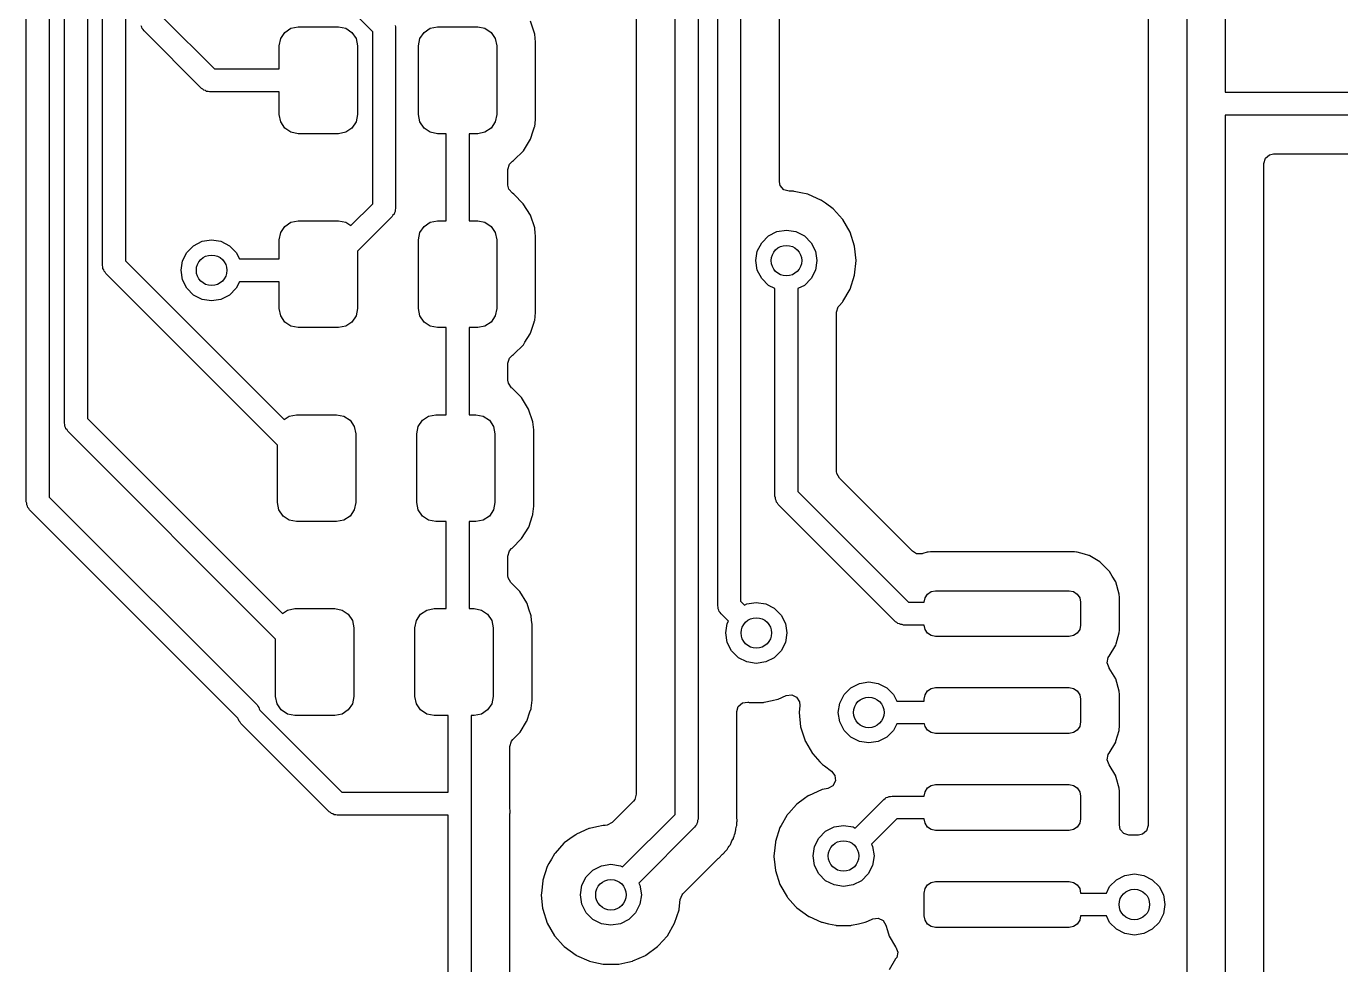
# Model space of a CAD drawing. Extents: x 122.3 to 173.5, y -134.1 to -70.4.
# Drawn here: x 122.26 to 139.48, y -110.64 to -98.35 of the extents above; entities that cross this region are included whole.
import ezdxf

# ---------------------------------------------------------------- set-up
doc = ezdxf.new("R2010")
doc.units = 0
doc.layers.add('BLACK', color=7, linetype='CONTINUOUS')

msp = doc.modelspace()

# ---------------------------------------------------------------- linework, layer by layer
at = {"layer": 'BLACK', "linetype": 'CONTINUOUS'}
for p, q in [((137.469, -124.156), (137.469, -77.33)), ((137.969, -77.33), (137.969, -99.2148)), ((130.253, -83.603), (130.253, -108.412)), ((130.762, -108.675), (130.762, -83.566)), ((131.062, -83.6281), (131.062, -108.737)), ((131.32, -105.943), (131.32, -84.5312)), ((131.62, -84.5933), (131.62, -105.881)), ((132.129, -100.388), (132.129, -84.8562)), ((122.261, -104.58), (122.261, -85.8689)), ((122.561, -85.931), (122.561, -104.518)), ((122.761, -103.55), (122.761, -90.4494)), ((123.061, -90.5115), (123.061, -103.488)), ((123.26, -101.486), (123.26, -90.7935)), ((123.56, -90.8556), (123.56, -101.424)), ((136.96, -93.1095), (136.96, -108.821)), ((126.8, -98.4238), (126.536, -98.1605)), ((124.06, -98.2443), (124.725, -98.91)), ((128.923, -98.4538), (128.867, -98.2861)), ((123.775, -98.3624), (123.765, -98.3453)), ((123.78, -98.3815), (123.775, -98.3624)), ((123.794, -98.3954), (123.78, -98.3815)), ((123.804, -98.4125), (123.794, -98.3954)), ((124.557, -99.1661), (123.804, -98.4125)), ((125.594, -98.5143), (125.648, -98.4332)), ((125.648, -98.4332), (125.729, -98.379)), ((125.729, -98.379), (125.825, -98.36)), ((125.825, -98.36), (126.35, -98.36)), ((126.35, -98.36), (126.446, -98.379)), ((126.446, -98.379), (126.527, -98.4332)), ((126.527, -98.4332), (126.581, -98.5143)), ((126.8, -100.676), (126.8, -98.4238)), ((127.094, -98.3426), (127.1, -98.3617)), ((127.1, -98.3617), (127.1, -100.738)), ((127.419, -98.5143), (127.473, -98.4332)), ((127.473, -98.4332), (127.554, -98.379)), ((127.554, -98.379), (127.65, -98.36)), ((127.65, -98.36), (128.175, -98.36)), ((128.175, -98.36), (128.271, -98.379)), ((128.271, -98.379), (128.352, -98.4332)), ((128.352, -98.4332), (128.406, -98.5143)), ((128.934, -98.5596), (128.923, -98.4538)), ((125.575, -98.61), (125.594, -98.5143)), ((125.575, -98.91), (125.575, -98.61)), ((126.581, -98.5143), (126.6, -98.61)), ((126.6, -98.61), (126.6, -99.51)), ((127.4, -98.61), (127.419, -98.5143)), ((127.4, -99.51), (127.4, -98.61)), ((128.406, -98.5143), (128.425, -98.61)), ((128.425, -98.61), (128.425, -99.51)), ((128.934, -99.5604), (128.934, -98.5596)), ((124.725, -98.91), (125.575, -98.91)), ((124.574, -99.1759), (124.557, -99.1661)), ((124.588, -99.1899), (124.574, -99.1759)), ((124.607, -99.195), (124.588, -99.1899)), ((124.624, -99.2049), (124.607, -99.195)), ((124.644, -99.2049), (124.624, -99.2049)), ((124.663, -99.21), (124.644, -99.2049)), ((125.575, -99.21), (124.663, -99.21)), ((125.575, -99.51), (125.575, -99.21)), ((137.969, -99.2148), (141.275, -99.2148)), ((125.594, -99.6057), (125.575, -99.51)), ((126.6, -99.51), (126.581, -99.6057)), ((127.419, -99.6057), (127.4, -99.51)), ((128.425, -99.51), (128.406, -99.6057)), ((141.213, -99.5148), (137.969, -99.5148)), ((137.969, -99.5148), (137.969, -124.259)), ((125.648, -99.6868), (125.594, -99.6057)), ((125.729, -99.741), (125.648, -99.6868)), ((126.527, -99.6868), (126.446, -99.741)), ((126.581, -99.6057), (126.527, -99.6868)), ((127.473, -99.6868), (127.419, -99.6057)), ((127.554, -99.741), (127.473, -99.6868)), ((128.352, -99.6868), (128.271, -99.741)), ((128.406, -99.6057), (128.352, -99.6868)), ((128.904, -99.7201), (128.921, -99.6714)), ((128.921, -99.6714), (128.923, -99.6649)), ((128.921, -99.6714), (128.921, -99.6714)), ((128.923, -99.6649), (128.927, -99.6264)), ((128.927, -99.6264), (128.933, -99.5698)), ((128.933, -99.5698), (128.934, -99.5604)), ((125.825, -99.76), (125.729, -99.741)), ((126.35, -99.76), (125.825, -99.76)), ((126.446, -99.741), (126.35, -99.76)), ((127.65, -99.76), (127.554, -99.741)), ((127.763, -99.76), (127.65, -99.76)), ((127.763, -100.9), (127.763, -99.76)), ((128.175, -99.76), (128.063, -99.76)), ((128.063, -99.76), (128.063, -100.9)), ((128.271, -99.741), (128.175, -99.76)), ((128.774, -99.9833), (128.867, -99.8327)), ((128.867, -99.8327), (128.904, -99.7201)), ((128.649, -100.108), (128.774, -99.9833)), ((138.497, -100.081), (138.551, -100.035)), ((138.551, -100.035), (138.603, -100.023)), ((138.603, -100.023), (140.95, -100.023)), ((128.571, -100.227), (128.591, -100.159)), ((128.571, -100.433), (128.571, -100.227)), ((128.591, -100.159), (128.631, -100.12)), ((128.631, -100.12), (128.643, -100.112)), ((128.643, -100.112), (128.649, -100.108)), ((128.643, -100.112), (128.643, -100.112)), ((138.477, -100.149), (138.497, -100.081)), ((138.477, -124.246), (138.477, -100.149)), ((132.14, -100.44), (132.129, -100.388)), ((128.583, -100.487), (128.571, -100.433)), ((128.631, -100.54), (128.583, -100.487)), ((128.648, -100.551), (128.631, -100.54)), ((128.773, -100.676), (128.648, -100.551)), ((132.187, -100.494), (132.14, -100.44)), ((132.255, -100.514), (132.187, -100.494)), ((132.315, -100.514), (132.255, -100.514)), ((132.322, -100.515), (132.315, -100.514)), ((132.409, -100.534), (132.322, -100.515)), ((132.322, -100.515), (132.322, -100.515)), ((132.502, -100.553), (132.409, -100.534)), ((132.508, -100.556), (132.502, -100.553)), ((132.671, -100.628), (132.508, -100.556)), ((132.508, -100.556), (132.508, -100.556)), ((126.512, -100.963), (126.8, -100.676)), ((127.1, -100.738), (127.094, -100.757)), ((128.867, -100.826), (128.773, -100.676)), ((132.677, -100.631), (132.671, -100.628)), ((132.671, -100.628), (132.671, -100.628)), ((132.682, -100.635), (132.677, -100.631)), ((132.731, -100.67), (132.682, -100.635)), ((132.682, -100.635), (132.682, -100.635)), ((132.831, -100.743), (132.731, -100.67)), ((132.836, -100.748), (132.831, -100.743)), ((125.729, -100.919), (125.825, -100.9)), ((125.825, -100.9), (126.35, -100.9)), ((126.35, -100.9), (126.446, -100.919)), ((127.056, -100.844), (126.6, -101.3)), ((127.065, -100.827), (127.056, -100.844)), ((127.079, -100.813), (127.065, -100.827)), ((127.085, -100.794), (127.079, -100.813)), ((127.094, -100.777), (127.085, -100.794)), ((127.094, -100.757), (127.094, -100.777)), ((127.554, -100.919), (127.65, -100.9)), ((127.65, -100.9), (127.763, -100.9)), ((128.063, -100.9), (128.175, -100.9)), ((128.175, -100.9), (128.271, -100.919)), ((128.923, -100.994), (128.867, -100.826)), ((132.954, -100.88), (132.836, -100.748)), ((132.836, -100.748), (132.836, -100.748)), ((132.959, -100.885), (132.954, -100.88)), ((133.054, -101.051), (132.959, -100.885)), ((125.575, -101.15), (125.594, -101.054)), ((125.594, -101.054), (125.648, -100.973)), ((125.648, -100.973), (125.729, -100.919)), ((126.446, -100.919), (126.512, -100.963)), ((127.4, -101.15), (127.419, -101.054)), ((127.419, -101.054), (127.473, -100.973)), ((127.473, -100.973), (127.554, -100.919)), ((128.271, -100.919), (128.352, -100.973)), ((128.352, -100.973), (128.406, -101.054)), ((128.406, -101.054), (128.425, -101.15)), ((128.923, -101.001), (128.923, -100.994)), ((128.929, -101.057), (128.923, -101.001)), ((128.923, -101.001), (128.923, -101.001)), ((128.934, -101.1), (128.929, -101.057)), ((131.985, -101.099), (132.096, -101.042)), ((132.096, -101.042), (132.22, -101.022)), ((132.22, -101.022), (132.344, -101.042)), ((132.344, -101.042), (132.455, -101.099)), ((133.113, -101.232), (133.054, -101.051)), ((124.365, -101.314), (124.453, -101.226)), ((124.453, -101.226), (124.565, -101.169)), ((124.565, -101.169), (124.689, -101.149)), ((124.689, -101.149), (124.812, -101.169)), ((124.812, -101.169), (124.924, -101.226)), ((124.924, -101.226), (125.012, -101.314)), ((125.575, -101.399), (125.575, -101.15)), ((127.4, -102.05), (127.4, -101.15)), ((128.425, -101.15), (128.425, -102.05)), ((128.934, -102.1), (128.934, -101.1)), ((131.839, -101.299), (131.896, -101.187)), ((131.896, -101.187), (131.985, -101.099)), ((132.455, -101.099), (132.544, -101.187)), ((132.544, -101.187), (132.6, -101.299)), ((133.133, -101.422), (133.113, -101.232)), ((123.56, -101.424), (125.639, -103.503)), ((124.289, -101.549), (124.308, -101.426)), ((124.308, -101.426), (124.365, -101.314)), ((125.012, -101.314), (125.056, -101.399)), ((125.056, -101.399), (125.575, -101.399)), ((126.6, -101.3), (126.6, -102.05)), ((131.82, -101.422), (131.839, -101.299)), ((131.839, -101.546), (131.82, -101.422)), ((132.6, -101.299), (132.62, -101.422)), ((132.62, -101.422), (132.6, -101.546)), ((133.113, -101.612), (133.133, -101.422)), ((123.265, -101.505), (123.26, -101.486)), ((123.265, -101.525), (123.265, -101.505)), ((123.275, -101.542), (123.265, -101.525)), ((123.28, -101.561), (123.275, -101.542)), ((123.294, -101.575), (123.28, -101.561)), ((123.304, -101.592), (123.294, -101.575)), ((125.552, -103.84), (123.304, -101.592)), ((124.308, -101.673), (124.289, -101.549)), ((131.896, -101.657), (131.839, -101.546)), ((132.6, -101.546), (132.544, -101.657)), ((124.365, -101.784), (124.308, -101.673)), ((125.056, -101.699), (125.012, -101.784)), ((125.575, -101.699), (125.056, -101.699)), ((125.575, -102.05), (125.575, -101.699)), ((131.985, -101.746), (131.896, -101.657)), ((132.07, -101.789), (131.985, -101.746)), ((132.455, -101.746), (132.37, -101.789)), ((132.544, -101.657), (132.455, -101.746)), ((133.054, -101.794), (133.113, -101.612)), ((124.453, -101.873), (124.365, -101.784)), ((124.565, -101.93), (124.453, -101.873)), ((124.689, -101.949), (124.565, -101.93)), ((124.812, -101.93), (124.689, -101.949)), ((124.924, -101.873), (124.812, -101.93)), ((125.012, -101.784), (124.924, -101.873)), ((132.07, -104.509), (132.07, -101.789)), ((132.37, -101.789), (132.37, -104.446)), ((132.959, -101.959), (133.054, -101.794)), ((125.594, -102.146), (125.575, -102.05)), ((126.6, -102.05), (126.581, -102.146)), ((127.419, -102.146), (127.4, -102.05)), ((128.425, -102.05), (128.406, -102.146)), ((128.923, -102.205), (128.934, -102.1)), ((132.878, -102.097), (132.898, -102.029)), ((132.878, -104.184), (132.878, -102.097)), ((132.898, -102.029), (132.911, -102.013)), ((132.911, -102.013), (132.955, -101.964)), ((132.955, -101.964), (132.959, -101.959)), ((132.955, -101.964), (132.955, -101.964)), ((125.648, -102.227), (125.594, -102.146)), ((125.729, -102.281), (125.648, -102.227)), ((125.825, -102.3), (125.729, -102.281)), ((126.446, -102.281), (126.35, -102.3)), ((126.527, -102.227), (126.446, -102.281)), ((126.581, -102.146), (126.527, -102.227)), ((127.473, -102.227), (127.419, -102.146)), ((127.554, -102.281), (127.473, -102.227)), ((127.65, -102.3), (127.554, -102.281)), ((128.271, -102.281), (128.175, -102.3)), ((128.352, -102.227), (128.271, -102.281)), ((128.406, -102.146), (128.352, -102.227)), ((128.867, -102.373), (128.911, -102.241)), ((128.911, -102.241), (128.921, -102.211)), ((128.921, -102.211), (128.923, -102.205)), ((128.921, -102.211), (128.921, -102.211)), ((126.35, -102.3), (125.825, -102.3)), ((127.763, -102.3), (127.65, -102.3)), ((127.763, -103.44), (127.763, -102.3)), ((128.175, -102.3), (128.063, -102.3)), ((128.063, -102.3), (128.063, -103.44)), ((128.793, -102.492), (128.863, -102.379)), ((128.863, -102.379), (128.867, -102.373)), ((128.863, -102.379), (128.863, -102.379)), ((128.649, -102.648), (128.774, -102.523)), ((128.774, -102.523), (128.793, -102.492)), ((128.571, -102.767), (128.591, -102.699)), ((128.571, -102.988), (128.571, -102.767)), ((128.591, -102.699), (128.631, -102.66)), ((128.631, -102.66), (128.643, -102.652)), ((128.643, -102.652), (128.649, -102.648)), ((128.643, -102.652), (128.643, -102.652)), ((128.578, -103.029), (128.571, -102.988)), ((128.619, -103.087), (128.578, -103.029)), ((128.625, -103.091), (128.619, -103.087)), ((128.75, -103.216), (128.625, -103.091)), ((128.843, -103.366), (128.75, -103.216)), ((123.061, -103.488), (125.616, -106.043)), ((125.639, -103.503), (125.706, -103.459)), ((125.706, -103.459), (125.802, -103.44)), ((125.802, -103.44), (126.327, -103.44)), ((126.327, -103.44), (126.422, -103.459)), ((126.422, -103.459), (126.503, -103.513)), ((127.45, -103.513), (127.531, -103.459)), ((127.531, -103.459), (127.627, -103.44)), ((127.627, -103.44), (127.763, -103.44)), ((128.063, -103.44), (128.152, -103.44)), ((128.152, -103.44), (128.247, -103.459)), ((128.247, -103.459), (128.328, -103.513)), ((128.899, -103.534), (128.843, -103.366)), ((122.766, -103.569), (122.761, -103.55)), ((122.766, -103.589), (122.766, -103.569)), ((122.776, -103.606), (122.766, -103.589)), ((122.781, -103.625), (122.776, -103.606)), ((122.795, -103.639), (122.781, -103.625)), ((122.805, -103.656), (122.795, -103.639)), ((125.528, -106.38), (122.805, -103.656)), ((126.503, -103.513), (126.557, -103.594)), ((126.557, -103.594), (126.577, -103.69)), ((127.377, -103.69), (127.396, -103.594)), ((127.396, -103.594), (127.45, -103.513)), ((128.328, -103.513), (128.382, -103.594)), ((128.382, -103.594), (128.402, -103.69)), ((128.91, -103.64), (128.899, -103.534)), ((128.91, -104.64), (128.91, -103.64)), ((125.552, -104.59), (125.552, -103.84)), ((126.577, -103.69), (126.577, -104.59)), ((127.377, -104.59), (127.377, -103.69)), ((128.402, -103.69), (128.402, -104.59)), ((132.881, -104.21), (132.878, -104.184)), ((132.915, -104.273), (132.881, -104.21)), ((133.872, -105.229), (132.915, -104.273)), ((122.561, -104.518), (125.285, -107.242)), ((132.075, -104.528), (132.07, -104.509)), ((132.075, -104.547), (132.075, -104.528)), ((132.37, -104.446), (133.819, -105.895)), ((122.266, -104.599), (122.261, -104.58)), ((122.266, -104.619), (122.266, -104.599)), ((122.276, -104.636), (122.266, -104.619)), ((122.281, -104.655), (122.276, -104.636)), ((122.295, -104.669), (122.281, -104.655)), ((122.305, -104.686), (122.295, -104.669)), ((125.034, -107.415), (122.305, -104.686)), ((125.571, -104.686), (125.552, -104.59)), ((125.625, -104.767), (125.571, -104.686)), ((126.557, -104.686), (126.503, -104.767)), ((126.577, -104.59), (126.557, -104.686)), ((127.396, -104.686), (127.377, -104.59)), ((127.45, -104.767), (127.396, -104.686)), ((128.382, -104.686), (128.328, -104.767)), ((128.402, -104.59), (128.382, -104.686)), ((128.899, -104.745), (128.91, -104.64)), ((132.085, -104.564), (132.075, -104.547)), ((132.09, -104.584), (132.085, -104.564)), ((132.104, -104.597), (132.09, -104.584)), ((132.114, -104.615), (132.104, -104.597)), ((133.65, -106.151), (132.114, -104.615)), ((125.706, -104.821), (125.625, -104.767)), ((125.802, -104.84), (125.706, -104.821)), ((126.327, -104.84), (125.802, -104.84)), ((126.422, -104.821), (126.327, -104.84)), ((126.503, -104.767), (126.422, -104.821)), ((127.531, -104.821), (127.45, -104.767)), ((127.627, -104.84), (127.531, -104.821)), ((127.763, -104.84), (127.627, -104.84)), ((127.763, -105.98), (127.763, -104.84)), ((128.152, -104.84), (128.063, -104.84)), ((128.063, -104.84), (128.063, -105.98)), ((128.247, -104.821), (128.152, -104.84)), ((128.328, -104.767), (128.247, -104.821)), ((128.844, -104.913), (128.895, -104.759)), ((128.895, -104.759), (128.897, -104.751)), ((128.897, -104.751), (128.899, -104.745)), ((128.897, -104.751), (128.897, -104.751)), ((128.751, -105.063), (128.844, -104.913)), ((128.591, -105.224), (128.619, -105.193)), ((128.619, -105.193), (128.62, -105.192)), ((128.62, -105.192), (128.626, -105.188)), ((128.626, -105.188), (128.751, -105.063)), ((128.571, -105.292), (128.591, -105.224)), ((128.571, -105.548), (128.571, -105.292)), ((133.925, -105.261), (133.872, -105.229)), ((133.996, -105.261), (133.925, -105.261)), ((133.997, -105.261), (133.996, -105.261)), ((134.008, -105.258), (133.997, -105.261)), ((134.065, -105.241), (134.008, -105.258)), ((134.071, -105.239), (134.065, -105.241)), ((134.065, -105.241), (134.065, -105.241)), ((134.078, -105.239), (134.071, -105.239)), ((134.106, -105.237), (134.078, -105.239)), ((134.078, -105.239), (134.078, -105.239)), ((134.108, -105.237), (134.106, -105.237)), ((134.106, -105.237), (134.106, -105.237)), ((135.992, -105.237), (134.108, -105.237)), ((135.994, -105.237), (135.992, -105.237)), ((136.022, -105.239), (135.994, -105.237)), ((135.994, -105.237), (135.994, -105.237)), ((136.029, -105.239), (136.022, -105.239)), ((136.022, -105.239), (136.022, -105.239)), ((136.125, -105.267), (136.029, -105.239)), ((136.181, -105.284), (136.125, -105.267)), ((136.189, -105.286), (136.181, -105.284)), ((136.181, -105.284), (136.181, -105.284)), ((136.195, -105.29), (136.189, -105.286)), ((136.325, -105.367), (136.195, -105.29)), ((136.195, -105.29), (136.195, -105.29)), ((136.332, -105.371), (136.325, -105.367)), ((136.325, -105.367), (136.325, -105.367)), ((136.449, -105.488), (136.332, -105.371)), ((128.574, -105.575), (128.571, -105.548)), ((136.453, -105.495), (136.449, -105.488)), ((136.488, -105.554), (136.453, -105.495)), ((136.453, -105.495), (136.453, -105.495)), ((136.534, -105.631), (136.488, -105.554)), ((128.608, -105.637), (128.574, -105.575)), ((128.658, -105.687), (128.608, -105.637)), ((128.726, -105.756), (128.658, -105.687)), ((136.581, -105.791), (136.534, -105.631)), ((128.82, -105.906), (128.726, -105.756)), ((128.822, -105.913), (128.82, -105.906)), ((131.62, -105.881), (131.673, -105.934)), ((131.702, -105.919), (131.826, -105.899)), ((131.826, -105.899), (131.95, -105.919)), ((133.819, -105.895), (134.025, -105.895)), ((134.025, -105.895), (134.036, -105.838)), ((134.036, -105.838), (134.069, -105.789)), ((134.069, -105.789), (134.118, -105.756)), ((134.118, -105.756), (134.175, -105.745)), ((134.175, -105.745), (135.925, -105.745)), ((135.925, -105.745), (135.982, -105.756)), ((135.982, -105.756), (136.031, -105.789)), ((136.031, -105.789), (136.064, -105.838)), ((136.064, -105.838), (136.075, -105.895)), ((136.075, -105.895), (136.075, -106.195)), ((136.581, -105.798), (136.581, -105.791)), ((136.583, -105.826), (136.581, -105.798)), ((136.581, -105.798), (136.581, -105.798)), ((136.584, -105.828), (136.583, -105.826)), ((136.584, -106.262), (136.584, -105.828)), ((125.616, -106.043), (125.682, -105.999)), ((125.682, -105.999), (125.778, -105.98)), ((125.778, -105.98), (126.303, -105.98)), ((126.303, -105.98), (126.399, -105.999)), ((126.399, -105.999), (126.48, -106.053)), ((126.48, -106.053), (126.534, -106.134)), ((127.372, -106.134), (127.426, -106.053)), ((127.426, -106.053), (127.507, -105.999)), ((127.507, -105.999), (127.603, -105.98)), ((127.603, -105.98), (127.763, -105.98)), ((128.063, -105.98), (128.128, -105.98)), ((128.128, -105.98), (128.224, -105.999)), ((128.224, -105.999), (128.305, -106.053)), ((128.305, -106.053), (128.359, -106.134)), ((128.846, -105.985), (128.822, -105.913)), ((128.876, -106.074), (128.846, -105.985)), ((128.876, -106.081), (128.876, -106.074)), ((128.886, -106.171), (128.876, -106.081)), ((128.876, -106.081), (128.876, -106.081)), ((131.326, -105.962), (131.32, -105.943)), ((131.326, -105.982), (131.326, -105.962)), ((131.335, -105.999), (131.326, -105.982)), ((131.34, -106.018), (131.335, -105.999)), ((131.354, -106.032), (131.34, -106.018)), ((131.364, -106.049), (131.354, -106.032)), ((131.461, -106.146), (131.364, -106.049)), ((131.673, -105.934), (131.702, -105.919)), ((131.95, -105.919), (132.061, -105.975)), ((132.061, -105.975), (132.15, -106.064)), ((132.15, -106.064), (132.206, -106.175)), ((126.534, -106.134), (126.553, -106.23)), ((126.553, -106.23), (126.553, -107.13)), ((127.353, -106.23), (127.372, -106.134)), ((127.353, -107.13), (127.353, -106.23)), ((128.359, -106.134), (128.378, -106.23)), ((128.378, -106.23), (128.378, -107.13)), ((128.887, -106.18), (128.886, -106.171)), ((128.887, -107.18), (128.887, -106.18)), ((131.426, -106.299), (131.446, -106.175)), ((131.446, -106.175), (131.461, -106.146)), ((132.206, -106.175), (132.226, -106.299)), ((133.667, -106.161), (133.65, -106.151)), ((133.681, -106.175), (133.667, -106.161)), ((133.7, -106.18), (133.681, -106.175)), ((133.718, -106.19), (133.7, -106.18)), ((133.737, -106.19), (133.718, -106.19)), ((133.756, -106.195), (133.737, -106.19)), ((134.025, -106.195), (133.756, -106.195)), ((134.036, -106.252), (134.025, -106.195)), ((134.069, -106.301), (134.036, -106.252)), ((136.064, -106.252), (136.031, -106.301)), ((136.075, -106.195), (136.064, -106.252)), ((125.528, -107.13), (125.528, -106.38)), ((131.446, -106.423), (131.426, -106.299)), ((131.502, -106.534), (131.446, -106.423)), ((132.206, -106.423), (132.15, -106.534)), ((132.226, -106.299), (132.206, -106.423)), ((134.118, -106.334), (134.069, -106.301)), ((134.175, -106.345), (134.118, -106.334)), ((135.925, -106.345), (134.175, -106.345)), ((135.982, -106.334), (135.925, -106.345)), ((136.031, -106.301), (135.982, -106.334)), ((136.54, -106.44), (136.553, -106.393)), ((136.553, -106.393), (136.581, -106.299)), ((136.581, -106.299), (136.584, -106.262)), ((131.591, -106.623), (131.502, -106.534)), ((132.15, -106.534), (132.061, -106.623)), ((136.449, -106.602), (136.534, -106.459)), ((136.534, -106.459), (136.54, -106.44)), ((131.702, -106.679), (131.591, -106.623)), ((131.826, -106.699), (131.702, -106.679)), ((131.95, -106.679), (131.826, -106.699)), ((132.061, -106.623), (131.95, -106.679)), ((136.421, -106.691), (136.435, -106.622)), ((136.447, -106.756), (136.421, -106.691)), ((136.435, -106.622), (136.446, -106.606)), ((136.446, -106.606), (136.449, -106.602)), ((136.449, -106.758), (136.447, -106.756)), ((136.534, -106.901), (136.449, -106.758)), ((133.176, -106.96), (133.299, -106.94)), ((133.299, -106.94), (133.423, -106.96)), ((136.581, -107.061), (136.534, -106.901)), ((132.219, -107.119), (132.289, -107.109)), ((132.289, -107.109), (132.354, -107.139)), ((132.919, -107.217), (132.976, -107.105)), ((132.976, -107.105), (133.064, -107.017)), ((133.064, -107.017), (133.176, -106.96)), ((133.423, -106.96), (133.534, -107.017)), ((133.534, -107.017), (133.623, -107.105)), ((133.623, -107.105), (133.666, -107.19)), ((134.025, -107.165), (134.036, -107.108)), ((134.036, -107.108), (134.069, -107.059)), ((134.069, -107.059), (134.118, -107.026)), ((134.118, -107.026), (134.175, -107.015)), ((134.175, -107.015), (135.925, -107.015)), ((135.925, -107.015), (135.982, -107.026)), ((135.982, -107.026), (136.031, -107.059)), ((136.031, -107.059), (136.064, -107.108)), ((136.064, -107.108), (136.075, -107.165)), ((136.581, -107.068), (136.581, -107.061)), ((136.583, -107.096), (136.581, -107.068)), ((136.581, -107.068), (136.581, -107.068)), ((136.584, -107.098), (136.583, -107.096)), ((136.584, -107.532), (136.584, -107.098)), ((125.285, -107.242), (125.294, -107.259)), ((125.294, -107.259), (125.308, -107.273)), ((125.308, -107.273), (125.313, -107.292)), ((125.547, -107.226), (125.528, -107.13)), ((125.601, -107.307), (125.547, -107.226)), ((126.534, -107.226), (126.48, -107.307)), ((126.553, -107.13), (126.534, -107.226)), ((127.372, -107.226), (127.353, -107.13)), ((127.426, -107.307), (127.372, -107.226)), ((128.359, -107.226), (128.305, -107.307)), ((128.378, -107.13), (128.359, -107.226)), ((128.874, -107.291), (128.876, -107.285)), ((128.876, -107.285), (128.887, -107.18)), ((131.57, -107.329), (131.59, -107.261)), ((131.59, -107.261), (131.644, -107.214)), ((131.644, -107.214), (131.714, -107.204)), ((131.714, -107.204), (131.722, -107.206)), ((131.722, -107.206), (131.724, -107.206)), ((131.724, -107.206), (131.724, -107.206)), ((131.724, -107.206), (131.731, -107.208)), ((131.731, -107.208), (131.921, -107.208)), ((131.921, -107.208), (131.928, -107.206)), ((131.928, -107.206), (132.034, -107.184)), ((131.928, -107.206), (131.928, -107.206)), ((132.034, -107.184), (132.108, -107.168)), ((132.108, -107.168), (132.114, -107.165)), ((132.114, -107.165), (132.219, -107.119)), ((132.114, -107.165), (132.114, -107.165)), ((132.354, -107.139), (132.391, -107.199)), ((132.396, -107.247), (132.386, -107.34)), ((132.391, -107.199), (132.396, -107.247)), ((132.899, -107.34), (132.919, -107.217)), ((133.666, -107.19), (134.025, -107.19)), ((134.025, -107.19), (134.025, -107.165)), ((136.075, -107.165), (136.075, -107.465)), ((125.034, -107.417), (125.034, -107.415)), ((125.043, -107.434), (125.034, -107.417)), ((125.049, -107.453), (125.043, -107.434)), ((125.063, -107.467), (125.049, -107.453)), ((125.313, -107.292), (125.323, -107.309)), ((125.323, -107.309), (125.323, -107.311)), ((125.323, -107.311), (126.396, -108.384)), ((125.682, -107.361), (125.601, -107.307)), ((125.778, -107.38), (125.682, -107.361)), ((126.303, -107.38), (125.778, -107.38)), ((126.399, -107.361), (126.303, -107.38)), ((126.48, -107.307), (126.399, -107.361)), ((127.507, -107.361), (127.426, -107.307)), ((127.603, -107.38), (127.507, -107.361)), ((127.79, -107.38), (127.603, -107.38)), ((127.79, -108.384), (127.79, -107.38)), ((128.128, -107.38), (128.09, -107.38)), ((128.09, -107.38), (128.09, -111.992)), ((128.224, -107.361), (128.128, -107.38)), ((128.305, -107.307), (128.224, -107.361)), ((128.731, -107.597), (128.816, -107.459)), ((128.816, -107.459), (128.82, -107.453)), ((128.816, -107.459), (128.816, -107.459)), ((128.82, -107.453), (128.86, -107.334)), ((128.86, -107.334), (128.874, -107.291)), ((128.874, -107.291), (128.874, -107.291)), ((131.57, -108.7), (131.57, -107.329)), ((132.386, -107.34), (132.406, -107.53)), ((132.919, -107.464), (132.899, -107.34)), ((125.072, -107.484), (125.063, -107.467)), ((126.228, -108.64), (125.072, -107.484)), ((128.635, -107.696), (128.722, -107.608)), ((128.722, -107.608), (128.727, -107.603)), ((128.727, -107.603), (128.731, -107.597)), ((132.406, -107.53), (132.465, -107.712)), ((132.976, -107.576), (132.919, -107.464)), ((133.064, -107.664), (132.976, -107.576)), ((133.623, -107.576), (133.534, -107.664)), ((133.666, -107.49), (133.623, -107.576)), ((134.03, -107.49), (133.666, -107.49)), ((134.036, -107.522), (134.03, -107.49)), ((134.069, -107.571), (134.036, -107.522)), ((134.118, -107.604), (134.069, -107.571)), ((134.175, -107.615), (134.118, -107.604)), ((135.925, -107.615), (134.175, -107.615)), ((135.982, -107.604), (135.925, -107.615)), ((136.031, -107.571), (135.982, -107.604)), ((136.064, -107.522), (136.031, -107.571)), ((136.075, -107.465), (136.064, -107.522)), ((136.538, -107.717), (136.579, -107.575)), ((136.579, -107.575), (136.581, -107.569)), ((136.581, -107.569), (136.582, -107.554)), ((136.582, -107.554), (136.583, -107.534)), ((136.583, -107.534), (136.584, -107.532)), ((136.583, -107.534), (136.583, -107.534)), ((128.598, -107.785), (128.618, -107.717)), ((128.598, -108.573), (128.598, -107.785)), ((128.618, -107.717), (128.635, -107.696)), ((132.465, -107.712), (132.468, -107.718)), ((132.468, -107.718), (132.468, -107.718)), ((132.468, -107.718), (132.47, -107.721)), ((132.47, -107.721), (132.56, -107.877)), ((133.176, -107.721), (133.064, -107.664)), ((133.299, -107.74), (133.176, -107.721)), ((133.423, -107.721), (133.299, -107.74)), ((133.534, -107.664), (133.423, -107.721)), ((136.449, -107.872), (136.534, -107.729)), ((136.534, -107.729), (136.538, -107.717)), ((132.56, -107.877), (132.565, -107.882)), ((132.565, -107.882), (132.565, -107.882)), ((132.565, -107.882), (132.659, -107.987)), ((136.421, -107.961), (136.435, -107.892)), ((136.447, -108.026), (136.421, -107.961)), ((136.435, -107.892), (136.446, -107.876)), ((136.446, -107.876), (136.449, -107.872)), ((132.659, -107.987), (132.688, -108.019)), ((132.688, -108.019), (132.693, -108.023)), ((132.693, -108.023), (132.693, -108.023)), ((132.693, -108.023), (132.717, -108.041)), ((132.717, -108.041), (132.812, -108.11)), ((132.812, -108.11), (132.856, -108.166)), ((136.449, -108.028), (136.447, -108.026)), ((136.534, -108.171), (136.449, -108.028)), ((132.828, -108.299), (132.764, -108.335)), ((132.862, -108.236), (132.828, -108.299)), ((132.856, -108.166), (132.862, -108.236)), ((134.069, -108.329), (134.118, -108.296)), ((134.118, -108.296), (134.175, -108.285)), ((134.175, -108.285), (135.925, -108.285)), ((135.925, -108.285), (135.982, -108.296)), ((135.982, -108.296), (136.031, -108.329)), ((136.536, -108.179), (136.534, -108.171)), ((136.539, -108.19), (136.536, -108.179)), ((136.536, -108.179), (136.536, -108.179)), ((136.581, -108.331), (136.539, -108.19)), ((126.396, -108.384), (127.79, -108.384)), ((130.233, -108.481), (130.216, -108.502)), ((130.253, -108.412), (130.233, -108.481)), ((132.457, -108.469), (132.358, -108.541)), ((132.507, -108.433), (132.457, -108.469)), ((132.512, -108.429), (132.507, -108.433)), ((132.507, -108.433), (132.507, -108.433)), ((132.518, -108.426), (132.512, -108.429)), ((132.681, -108.354), (132.518, -108.426)), ((132.518, -108.426), (132.518, -108.426)), ((132.687, -108.351), (132.681, -108.354)), ((132.681, -108.354), (132.681, -108.354)), ((132.693, -108.35), (132.687, -108.351)), ((132.764, -108.335), (132.693, -108.35)), ((132.693, -108.35), (132.693, -108.35)), ((133.122, -108.855), (133.498, -108.479)), ((133.498, -108.479), (133.515, -108.469)), ((133.515, -108.469), (133.529, -108.455)), ((133.529, -108.455), (133.548, -108.45)), ((133.548, -108.45), (133.565, -108.44)), ((133.565, -108.44), (133.585, -108.44)), ((133.585, -108.44), (133.604, -108.435)), ((133.604, -108.435), (134.025, -108.435)), ((134.025, -108.435), (134.036, -108.378)), ((134.036, -108.378), (134.069, -108.329)), ((136.031, -108.329), (136.064, -108.378)), ((136.064, -108.378), (136.075, -108.435)), ((136.075, -108.435), (136.075, -108.735)), ((136.581, -108.338), (136.581, -108.331)), ((136.583, -108.366), (136.581, -108.338)), ((136.581, -108.338), (136.581, -108.338)), ((136.584, -108.368), (136.583, -108.366)), ((136.584, -108.802), (136.584, -108.368)), ((126.245, -108.65), (126.228, -108.64)), ((126.259, -108.664), (126.245, -108.65)), ((126.278, -108.669), (126.259, -108.664)), ((128.598, -108.577), (128.598, -108.573)), ((128.601, -108.647), (128.598, -108.577)), ((128.598, -108.667), (128.599, -108.655)), ((128.598, -111.358), (128.598, -108.667)), ((128.599, -108.655), (128.601, -108.647)), ((128.599, -108.655), (128.599, -108.655)), ((130.216, -108.502), (129.935, -108.783)), ((132.253, -108.658), (132.23, -108.683)), ((132.353, -108.546), (132.253, -108.658)), ((132.358, -108.541), (132.353, -108.546)), ((132.353, -108.546), (132.353, -108.546)), ((126.296, -108.679), (126.278, -108.669)), ((126.315, -108.679), (126.296, -108.679)), ((126.334, -108.684), (126.315, -108.679)), ((127.79, -108.684), (126.334, -108.684)), ((127.79, -111.992), (127.79, -108.684)), ((129.735, -108.839), (129.639, -108.859)), ((129.819, -108.821), (129.735, -108.839)), ((129.826, -108.82), (129.819, -108.821)), ((129.819, -108.821), (129.819, -108.821)), ((129.846, -108.82), (129.826, -108.82)), ((129.873, -108.817), (129.846, -108.82)), ((129.935, -108.783), (129.873, -108.817)), ((130.074, -109.363), (130.762, -108.675)), ((131.028, -108.826), (131.018, -108.843)), ((131.042, -108.812), (131.028, -108.826)), ((131.047, -108.793), (131.042, -108.812)), ((131.056, -108.776), (131.047, -108.793)), ((131.062, -108.737), (131.056, -108.756)), ((131.056, -108.756), (131.056, -108.776)), ((131.559, -108.865), (131.568, -108.828)), ((131.568, -108.828), (131.57, -108.821)), ((131.571, -108.712), (131.57, -108.7)), ((131.57, -108.799), (131.572, -108.779)), ((131.57, -108.821), (131.57, -108.799)), ((131.575, -108.758), (131.571, -108.712)), ((131.572, -108.779), (131.574, -108.766)), ((131.574, -108.766), (131.575, -108.758)), ((132.151, -108.821), (132.134, -108.848)), ((132.227, -108.689), (132.151, -108.821)), ((132.23, -108.683), (132.227, -108.689)), ((132.845, -108.84), (132.969, -108.82)), ((132.969, -108.82), (133.093, -108.84)), ((133.666, -108.735), (133.334, -109.067)), ((134.025, -108.735), (133.666, -108.735)), ((134.036, -108.792), (134.025, -108.735)), ((134.069, -108.841), (134.036, -108.792)), ((136.064, -108.792), (136.031, -108.841)), ((136.075, -108.735), (136.064, -108.792)), ((136.583, -108.804), (136.584, -108.802)), ((136.583, -108.811), (136.583, -108.804)), ((136.594, -108.873), (136.583, -108.811)), ((136.96, -108.821), (136.94, -108.889)), ((129.426, -108.965), (129.31, -109.049)), ((129.459, -108.941), (129.426, -108.965)), ((129.464, -108.937), (129.459, -108.941)), ((129.459, -108.941), (129.459, -108.941)), ((129.47, -108.934), (129.464, -108.937)), ((129.633, -108.862), (129.47, -108.934)), ((129.47, -108.934), (129.47, -108.934)), ((129.639, -108.859), (129.633, -108.862)), ((129.633, -108.862), (129.633, -108.862)), ((131.018, -108.843), (130.286, -109.575)), ((131.506, -109.022), (131.525, -108.989)), ((131.525, -108.989), (131.529, -108.982)), ((131.525, -108.989), (131.525, -108.989)), ((131.529, -108.982), (131.534, -108.961)), ((131.534, -108.961), (131.54, -108.942)), ((131.54, -108.942), (131.549, -108.923)), ((131.549, -108.923), (131.556, -108.877)), ((131.556, -108.877), (131.559, -108.865)), ((132.134, -108.848), (132.075, -109.03)), ((132.589, -109.096), (132.645, -108.985)), ((132.645, -108.985), (132.734, -108.896)), ((132.734, -108.896), (132.845, -108.84)), ((133.093, -108.84), (133.122, -108.855)), ((134.118, -108.874), (134.069, -108.841)), ((134.175, -108.885), (134.118, -108.874)), ((135.925, -108.885), (134.175, -108.885)), ((135.982, -108.874), (135.925, -108.885)), ((136.031, -108.841), (135.982, -108.874)), ((136.64, -108.926), (136.594, -108.873)), ((136.708, -108.947), (136.64, -108.926)), ((136.834, -108.947), (136.708, -108.947)), ((136.887, -108.935), (136.834, -108.947)), ((136.94, -108.889), (136.887, -108.935)), ((129.191, -109.181), (129.182, -109.191)), ((129.305, -109.054), (129.191, -109.181)), ((129.31, -109.049), (129.305, -109.054)), ((129.305, -109.054), (129.305, -109.054)), ((131.386, -109.194), (131.407, -109.174)), ((131.407, -109.174), (131.409, -109.17)), ((131.409, -109.17), (131.417, -109.161)), ((131.417, -109.161), (131.443, -109.133)), ((131.443, -109.133), (131.449, -109.128)), ((131.449, -109.128), (131.454, -109.118)), ((131.454, -109.118), (131.459, -109.109)), ((131.459, -109.109), (131.47, -109.092)), ((131.47, -109.092), (131.478, -109.082)), ((131.478, -109.082), (131.483, -109.075)), ((131.483, -109.075), (131.486, -109.068)), ((131.486, -109.068), (131.501, -109.033)), ((131.501, -109.033), (131.506, -109.022)), ((132.075, -109.037), (132.059, -109.189)), ((132.075, -109.03), (132.075, -109.037)), ((132.075, -109.037), (132.075, -109.037)), ((132.569, -109.22), (132.589, -109.096)), ((133.334, -109.067), (133.349, -109.096)), ((133.349, -109.096), (133.369, -109.22)), ((129.086, -109.356), (129.027, -109.538)), ((129.108, -109.319), (129.086, -109.356)), ((129.142, -109.26), (129.108, -109.319)), ((129.182, -109.191), (129.142, -109.26)), ((129.686, -109.404), (129.797, -109.348)), ((129.797, -109.348), (129.921, -109.328)), ((129.921, -109.328), (130.045, -109.348)), ((130.045, -109.348), (130.074, -109.363)), ((130.864, -109.716), (131.319, -109.261)), ((131.319, -109.261), (131.328, -109.253)), ((131.328, -109.253), (131.335, -109.249)), ((131.328, -109.253), (131.328, -109.253)), ((131.335, -109.249), (131.383, -109.197)), ((131.383, -109.197), (131.386, -109.194)), ((132.059, -109.189), (132.055, -109.22)), ((132.055, -109.22), (132.056, -109.227)), ((132.056, -109.227), (132.068, -109.335)), ((132.068, -109.335), (132.075, -109.41)), ((132.589, -109.344), (132.569, -109.22)), ((132.645, -109.455), (132.589, -109.344)), ((133.349, -109.344), (133.293, -109.455)), ((133.369, -109.22), (133.349, -109.344)), ((129.541, -109.604), (129.597, -109.493)), ((129.597, -109.493), (129.686, -109.404)), ((132.075, -109.41), (132.134, -109.592)), ((132.734, -109.544), (132.645, -109.455)), ((133.293, -109.455), (133.204, -109.544)), ((136.544, -109.531), (136.655, -109.475)), ((136.655, -109.475), (136.779, -109.455)), ((136.779, -109.455), (136.903, -109.475)), ((136.903, -109.475), (137.014, -109.531)), ((129.027, -109.545), (129.01, -109.708)), ((129.027, -109.538), (129.027, -109.545)), ((129.027, -109.545), (129.027, -109.545)), ((129.521, -109.728), (129.541, -109.604)), ((130.286, -109.575), (130.301, -109.604)), ((130.301, -109.604), (130.321, -109.728)), ((132.134, -109.592), (132.23, -109.757)), ((132.845, -109.6), (132.734, -109.544)), ((132.969, -109.62), (132.845, -109.6)), ((133.093, -109.6), (132.969, -109.62)), ((133.204, -109.544), (133.093, -109.6)), ((134.025, -109.705), (134.036, -109.648)), ((134.036, -109.648), (134.069, -109.599)), ((134.069, -109.599), (134.118, -109.566)), ((134.118, -109.566), (134.175, -109.555)), ((134.175, -109.555), (135.925, -109.555)), ((135.925, -109.555), (135.982, -109.566)), ((135.982, -109.566), (136.031, -109.599)), ((136.031, -109.599), (136.064, -109.648)), ((136.064, -109.648), (136.075, -109.705)), ((136.412, -109.705), (136.455, -109.62)), ((136.455, -109.62), (136.544, -109.531)), ((137.014, -109.531), (137.103, -109.62)), ((137.103, -109.62), (137.159, -109.731)), ((129.01, -109.708), (129.007, -109.728)), ((129.007, -109.728), (129.008, -109.735)), ((129.008, -109.735), (129.026, -109.903)), ((129.541, -109.852), (129.521, -109.728)), ((129.597, -109.963), (129.541, -109.852)), ((130.301, -109.852), (130.245, -109.963)), ((130.321, -109.728), (130.301, -109.852)), ((130.815, -109.918), (130.828, -109.792)), ((130.828, -109.792), (130.855, -109.727)), ((130.855, -109.727), (130.864, -109.716)), ((132.23, -109.757), (132.234, -109.762)), ((132.234, -109.762), (132.234, -109.762)), ((132.234, -109.762), (132.341, -109.88)), ((134.025, -110.005), (134.025, -109.705)), ((136.075, -109.705), (136.412, -109.705)), ((137.159, -109.731), (137.179, -109.855)), ((137.179, -109.855), (137.159, -109.979)), ((129.026, -109.903), (129.027, -109.918)), ((129.027, -109.918), (129.086, -110.1)), ((129.686, -110.052), (129.597, -109.963)), ((130.245, -109.963), (130.156, -110.052)), ((130.756, -110.1), (130.783, -110.014)), ((130.783, -110.014), (130.813, -109.924)), ((130.813, -109.924), (130.815, -109.918)), ((130.813, -109.924), (130.813, -109.924)), ((132.341, -109.88), (132.358, -109.899)), ((132.358, -109.899), (132.512, -110.011)), ((132.512, -110.011), (132.518, -110.014)), ((132.518, -110.014), (132.518, -110.014)), ((132.518, -110.014), (132.681, -110.086)), ((133.285, -110.074), (133.352, -110.044)), ((133.352, -110.044), (133.422, -110.035)), ((133.422, -110.035), (133.486, -110.065)), ((134.036, -110.062), (134.025, -110.005)), ((136.075, -110.005), (136.064, -110.062)), ((136.412, -110.005), (136.075, -110.005)), ((136.455, -110.09), (136.412, -110.005)), ((137.159, -109.979), (137.103, -110.09)), ((129.086, -110.1), (129.182, -110.265)), ((129.797, -110.108), (129.686, -110.052)), ((129.921, -110.128), (129.797, -110.108)), ((130.045, -110.108), (129.921, -110.128)), ((130.156, -110.052), (130.045, -110.108)), ((130.66, -110.265), (130.756, -110.1)), ((132.681, -110.086), (132.687, -110.089)), ((132.687, -110.089), (132.773, -110.107)), ((132.773, -110.107), (132.867, -110.127)), ((132.867, -110.127), (132.867, -110.127)), ((132.867, -110.127), (132.874, -110.129)), ((132.874, -110.129), (133.064, -110.129)), ((133.064, -110.129), (133.071, -110.127)), ((133.071, -110.127), (133.165, -110.107)), ((133.071, -110.127), (133.071, -110.127)), ((133.165, -110.107), (133.251, -110.089)), ((133.251, -110.089), (133.285, -110.074)), ((133.486, -110.065), (133.524, -110.124)), ((133.524, -110.124), (133.545, -110.197)), ((133.545, -110.197), (133.566, -110.269)), ((134.069, -110.111), (134.036, -110.062)), ((134.118, -110.144), (134.069, -110.111)), ((134.175, -110.155), (134.118, -110.144)), ((135.925, -110.155), (134.175, -110.155)), ((135.982, -110.144), (135.925, -110.155)), ((136.031, -110.111), (135.982, -110.144)), ((136.064, -110.062), (136.031, -110.111)), ((136.544, -110.179), (136.455, -110.09)), ((136.655, -110.235), (136.544, -110.179)), ((137.014, -110.179), (136.903, -110.235)), ((137.103, -110.09), (137.014, -110.179)), ((129.182, -110.265), (129.186, -110.27)), ((129.186, -110.27), (129.186, -110.27)), ((129.186, -110.27), (129.297, -110.393)), ((130.545, -110.393), (130.656, -110.27)), ((130.656, -110.27), (130.66, -110.265)), ((130.656, -110.27), (130.656, -110.27)), ((133.566, -110.269), (133.651, -110.412)), ((136.779, -110.255), (136.655, -110.235)), ((136.903, -110.235), (136.779, -110.255)), ((129.297, -110.393), (129.31, -110.407)), ((129.31, -110.407), (129.464, -110.519)), ((129.464, -110.519), (129.47, -110.522)), ((129.47, -110.522), (129.47, -110.522)), ((129.47, -110.522), (129.633, -110.594)), ((130.209, -110.594), (130.372, -110.522)), ((130.372, -110.522), (130.378, -110.519)), ((130.372, -110.522), (130.372, -110.522)), ((130.378, -110.519), (130.532, -110.407)), ((130.532, -110.407), (130.545, -110.393)), ((133.651, -110.412), (133.653, -110.414)), ((133.653, -110.414), (133.679, -110.479)), ((133.665, -110.548), (133.654, -110.564)), ((133.679, -110.479), (133.665, -110.548)), ((129.633, -110.594), (129.639, -110.597)), ((129.639, -110.597), (129.699, -110.61)), ((129.699, -110.61), (129.819, -110.635)), ((129.819, -110.635), (129.819, -110.635)), ((129.819, -110.635), (129.826, -110.637)), ((129.826, -110.637), (130.016, -110.637)), ((130.016, -110.637), (130.023, -110.635)), ((130.023, -110.635), (130.143, -110.61)), ((130.023, -110.635), (130.023, -110.635)), ((130.143, -110.61), (130.203, -110.597)), ((130.203, -110.597), (130.209, -110.594)), ((133.651, -110.568), (133.566, -110.711)), ((133.654, -110.564), (133.651, -110.568))]:
    msp.add_line(p, q, dxfattribs=at)
at = {"layer": 'BLACK'}
for centre in [(132.22, -101.422), (124.689, -101.549), (131.826, -106.299), (133.299, -107.34), (132.969, -109.22), (129.921, -109.728), (136.779, -109.855)]:
    msp.add_circle(centre, 0.2, dxfattribs=at)

doc.saveas('drawing.dxf')
